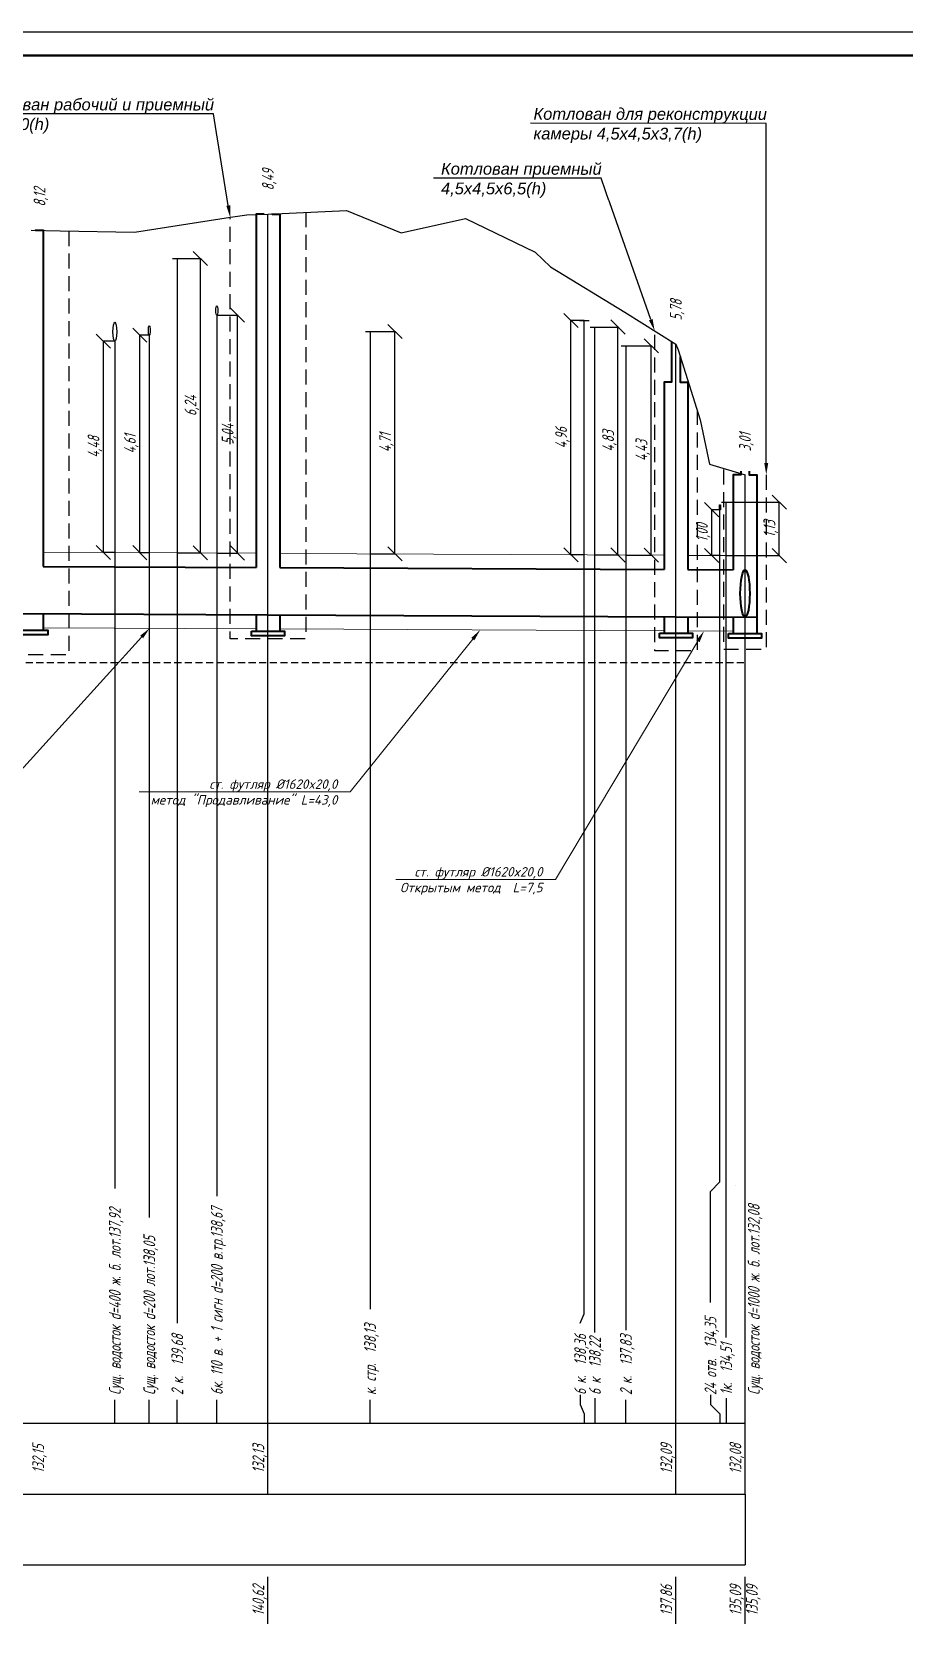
# Model space of a CAD drawing. Header units: millimetres. Extents: x -15 to 826, y 949 to 1543.
# Drawn here: x 411.5 to 596.4, y 1204.9 to 1543.2 of the extents above; entities that cross this region are included whole.
import ezdxf
from ezdxf import colors
from ezdxf.entities.mleader import LeaderData, LeaderLine
from ezdxf.enums import TextEntityAlignment as Align
from ezdxf.math import Vec2, Vec3

# ---------------------------------------------------------------- set-up
doc = ezdxf.new("R2010")
doc.units = ezdxf.units.MM
doc.header["$LTSCALE"] = 0.5
doc.linetypes.add('DASHED2', pattern=[9.525, 6.35, -3.175])
doc.linetypes.add('NATA', pattern=[4.5, 3, -1.5])
for name, color, linetype in [('_PSM_GEO_ZEM_BLACK', 7, 'Continuous'), ('_PSM_GEO_ZEM_BLACK_VERT_LINE', 7, 'Continuous'), ('_PSM_GEO_ZEM_BLACK_VERT_TABL', 7, 'Continuous'), ('_PSM_PERES_LINE', 7, 'Continuous'), ('_PSM_TABL_LINE', 7, 'Continuous'), ('_PSM_TABL_LINE_VERT', 7, 'Continuous'), ('_PSM_TABL_TXT_BLACK_ZEM', 7, 'Continuous'), ('_PSM_TABL_TXT_TRASSA_NIZ', 7, 'Continuous'), ('_PSM_TABL_TXT_TRASSA_ZAL', 7, 'Continuous'), ('_PSM_TRASSA_COLODEC', 7, 'Continuous'), ('_PSM_TRASSA_FUTLAR', 7, 'Continuous'), ('_PSM_VERT_DIM', 7, 'Continuous'), ('МГТ_ИГ_геология', 7, 'Continuous'), ('пр.водосток', 30, 'Continuous')]:
    doc.layers.add(name, color=color, linetype=linetype)
doc.layers.add('_ПОС1', color=6, linetype='Continuous', true_color=0xff00ff)
doc.layers.add('Формат - толстая линия', color=7, linetype='Continuous', lineweight=50)
doc.styles.add('2.5', font='isocpeui.ttf', dxfattribs={"height": 2.5})
doc.styles.add('psm_profil', font='isocpeur.ttf', dxfattribs={"width": 0.7, "oblique": 15, "height": 0.25})
doc.styles.add('psm_profil_dim', font='isocpeur.ttf', dxfattribs={"width": 0.7, "oblique": 15, "height": 2.5})
doc.styles.get("Standard").update_dxf_attribs({"font": 'isocpeur.ttf'})
doc.styles.add('Гост', font='isocpeui.ttf')
doc.dimstyles.new('psm_dim_profil_Y', dxfattribs={"dimtxt": 2.5, "dimasz": 3, "dimexe": 0.15, "dimexo": 0, "dimgap": 0.3, "dimtad": 1, "dimlfac": 0.1, "dimzin": 1, "dimtxsty": 'psm_profil_dim', "dimblk": 'OBLIQUE', "dimcen": 0.09, "dimadec": 0, "dimazin": 1, "dimtm": 1e-09, "dimtfac": 1, "dimtmove": 0, "dimatfit": 3, "dimfxl": 1.25, "dimarcsym": 2})

# ---------------------------------------------------------------- blocks, each defined once
blk = doc.blocks.new('_Oblique')
at = {"color": 0, "linetype": 'ByBlock', "lineweight": -2}
blk.add_line((-0.5, -0.5), (0.5, 0.5), dxfattribs=at)
blk = doc.blocks.new('*D30')
at = {"layer": '_PSM_VERT_DIM', "color": 0, "lineweight": -2, "transparency": 16777216}
for p, q in [((429.11, 1477.73), (426.53, 1477.73)), ((426.68, 1432.95), (426.68, 1477.73)), ((429.11, 1432.95), (426.53, 1432.95))]:
    blk.add_line(p, q, dxfattribs=at)
at = {"layer": 'Defpoints', "color": 0, "transparency": 16777216}
for p in [(426.68, 1477.73), (429.11, 1477.73), (429.11, 1432.95)]:
    blk.add_point(p, dxfattribs=at)
at = {"layer": '_PSM_VERT_DIM', "color": 0, "lineweight": -2, "transparency": 16777216, "xscale": 3, "yscale": 3, "zscale": 3}
for p, rotation in [((426.68, 1477.73), 90), ((426.68, 1432.95), 270)]:
    blk.add_blockref('_Oblique', p, dxfattribs=dict(at, rotation=rotation))
at = {"layer": '_PSM_VERT_DIM', "color": 0, "transparency": 16777216, "insert": (424.88, 1455.34), "char_height": 2.5, "attachment_point": 5, "rotation": 90, "style": 'psm_profil_dim'}
blk.add_mtext('4,48', dxfattribs=at)
blk = doc.blocks.new('*D31')
at = {"layer": '_PSM_VERT_DIM', "color": 0, "lineweight": -2, "transparency": 16777216}
for p, q in [((436.41, 1479), (434.25, 1479)), ((434.4, 1432.91), (434.4, 1479)), ((436.41, 1432.91), (434.25, 1432.91))]:
    blk.add_line(p, q, dxfattribs=at)
at = {"layer": 'Defpoints', "color": 0, "transparency": 16777216}
for p in [(434.4, 1479), (436.41, 1479), (436.41, 1432.91)]:
    blk.add_point(p, dxfattribs=at)
at = {"layer": '_PSM_VERT_DIM', "color": 0, "lineweight": -2, "transparency": 16777216, "xscale": 3, "yscale": 3, "zscale": 3}
for p, rotation in [((434.4, 1479), 90), ((434.4, 1432.91), 270)]:
    blk.add_blockref('_Oblique', p, dxfattribs=dict(at, rotation=rotation))
at = {"layer": '_PSM_VERT_DIM', "color": 0, "transparency": 16777216, "insert": (432.6, 1455.96), "char_height": 2.5, "attachment_point": 5, "rotation": 90, "style": 'psm_profil_dim'}
blk.add_mtext('4,61', dxfattribs=at)
blk = doc.blocks.new('*D32')
at = {"layer": '_PSM_VERT_DIM', "color": 0, "lineweight": -2, "transparency": 16777216}
for p, q in [((442.34, 1495.24), (447.39, 1495.24)), ((447.24, 1432.88), (447.24, 1495.24)), ((442.34, 1432.88), (447.39, 1432.88))]:
    blk.add_line(p, q, dxfattribs=at)
at = {"layer": 'Defpoints', "color": 0, "transparency": 16777216}
for p in [(442.34, 1495.24), (447.24, 1495.24), (442.34, 1432.88)]:
    blk.add_point(p, dxfattribs=at)
at = {"layer": '_PSM_VERT_DIM', "color": 0, "lineweight": -2, "transparency": 16777216, "xscale": 3, "yscale": 3, "zscale": 3}
for p, rotation in [((447.24, 1495.24), 90), ((447.24, 1432.88), 270)]:
    blk.add_blockref('_Oblique', p, dxfattribs=dict(at, rotation=rotation))
at = {"layer": '_PSM_VERT_DIM', "color": 0, "transparency": 16777216, "insert": (445.44, 1464.06), "char_height": 2.5, "attachment_point": 5, "rotation": 90, "style": 'psm_profil_dim'}
blk.add_mtext('6,24', dxfattribs=at)
blk = doc.blocks.new('*D33')
at = {"layer": '_PSM_VERT_DIM', "color": 0, "lineweight": -2, "transparency": 16777216}
for p, q in [((450.73, 1483.22), (455.26, 1483.22)), ((455.11, 1432.84), (455.11, 1483.22)), ((450.73, 1432.84), (455.26, 1432.84))]:
    blk.add_line(p, q, dxfattribs=at)
at = {"layer": 'Defpoints', "color": 0, "transparency": 16777216}
for p in [(450.73, 1483.22), (455.11, 1483.22), (450.73, 1432.84)]:
    blk.add_point(p, dxfattribs=at)
at = {"layer": '_PSM_VERT_DIM', "color": 0, "lineweight": -2, "transparency": 16777216, "xscale": 3, "yscale": 3, "zscale": 3}
for p, rotation in [((455.11, 1483.22), 90), ((455.11, 1432.84), 270)]:
    blk.add_blockref('_Oblique', p, dxfattribs=dict(at, rotation=rotation))
at = {"layer": '_PSM_VERT_DIM', "color": 0, "transparency": 16777216, "insert": (453.31, 1458.03), "char_height": 2.5, "attachment_point": 5, "rotation": 90, "style": 'psm_profil_dim'}
blk.add_mtext('5,04', dxfattribs=at)
blk = doc.blocks.new('*D34')
at = {"layer": '_PSM_VERT_DIM', "color": 0, "lineweight": -2, "transparency": 16777216}
for p, q in [((483.2, 1479.78), (488.63, 1479.78)), ((488.48, 1432.68), (488.48, 1479.78)), ((483.2, 1432.68), (488.63, 1432.68))]:
    blk.add_line(p, q, dxfattribs=at)
at = {"layer": 'Defpoints', "color": 0, "transparency": 16777216}
for p in [(483.2, 1479.78), (488.48, 1479.78), (483.2, 1432.68)]:
    blk.add_point(p, dxfattribs=at)
at = {"layer": '_PSM_VERT_DIM', "color": 0, "lineweight": -2, "transparency": 16777216, "xscale": 3, "yscale": 3, "zscale": 3}
for p, rotation in [((488.48, 1479.78), 90), ((488.48, 1432.68), 270)]:
    blk.add_blockref('_Oblique', p, dxfattribs=dict(at, rotation=rotation))
at = {"layer": '_PSM_VERT_DIM', "color": 0, "transparency": 16777216, "insert": (486.68, 1456.23), "char_height": 2.5, "attachment_point": 5, "rotation": 90, "style": 'psm_profil_dim'}
blk.add_mtext('4,71', dxfattribs=at)
blk = doc.blocks.new('*D35')
at = {"layer": '_PSM_VERT_DIM', "color": 0, "lineweight": -2, "transparency": 16777216}
for p, q in [((528.62, 1482.1), (525.63, 1482.1)), ((525.78, 1432.45), (525.78, 1482.1)), ((528.62, 1432.45), (525.63, 1432.45))]:
    blk.add_line(p, q, dxfattribs=at)
at = {"layer": 'Defpoints', "color": 0, "transparency": 16777216}
for p in [(525.78, 1482.1), (528.62, 1482.1), (528.62, 1432.45)]:
    blk.add_point(p, dxfattribs=at)
at = {"layer": '_PSM_VERT_DIM', "color": 0, "lineweight": -2, "transparency": 16777216, "xscale": 3, "yscale": 3, "zscale": 3}
for p, rotation in [((525.78, 1482.1), 90), ((525.78, 1432.45), 270)]:
    blk.add_blockref('_Oblique', p, dxfattribs=dict(at, rotation=rotation))
at = {"layer": '_PSM_VERT_DIM', "color": 0, "transparency": 16777216, "insert": (523.98, 1457.27), "char_height": 2.5, "attachment_point": 5, "rotation": 90, "style": 'psm_profil_dim'}
blk.add_mtext('4,96', dxfattribs=at)
blk = doc.blocks.new('*D36')
at = {"layer": '_PSM_VERT_DIM', "color": 0, "lineweight": -2, "transparency": 16777216}
for p, q in [((530.87, 1480.73), (535.9, 1480.73)), ((535.75, 1432.44), (535.75, 1480.73)), ((530.87, 1432.44), (535.9, 1432.44))]:
    blk.add_line(p, q, dxfattribs=at)
at = {"layer": 'Defpoints', "color": 0, "transparency": 16777216}
for p in [(530.87, 1480.73), (535.75, 1480.73), (530.87, 1432.44)]:
    blk.add_point(p, dxfattribs=at)
at = {"layer": '_PSM_VERT_DIM', "color": 0, "lineweight": -2, "transparency": 16777216, "xscale": 3, "yscale": 3, "zscale": 3}
for p, rotation in [((535.75, 1480.73), 90), ((535.75, 1432.44), 270)]:
    blk.add_blockref('_Oblique', p, dxfattribs=dict(at, rotation=rotation))
at = {"layer": '_PSM_VERT_DIM', "color": 0, "transparency": 16777216, "insert": (533.95, 1456.58), "char_height": 2.5, "attachment_point": 5, "rotation": 90, "style": 'psm_profil_dim'}
blk.add_mtext('4,83', dxfattribs=at)
blk = doc.blocks.new('*D37')
at = {"layer": '_PSM_VERT_DIM', "color": 0, "lineweight": -2, "transparency": 16777216}
for p, q in [((537.44, 1476.74), (542.96, 1476.74)), ((542.81, 1432.41), (542.81, 1476.74)), ((537.44, 1432.41), (542.96, 1432.41))]:
    blk.add_line(p, q, dxfattribs=at)
at = {"layer": 'Defpoints', "color": 0, "transparency": 16777216}
for p in [(537.44, 1476.74), (542.81, 1476.74), (537.44, 1432.41)]:
    blk.add_point(p, dxfattribs=at)
at = {"layer": '_PSM_VERT_DIM', "color": 0, "lineweight": -2, "transparency": 16777216, "xscale": 3, "yscale": 3, "zscale": 3}
for p, rotation in [((542.81, 1476.74), 90), ((542.81, 1432.41), 270)]:
    blk.add_blockref('_Oblique', p, dxfattribs=dict(at, rotation=rotation))
at = {"layer": '_PSM_VERT_DIM', "color": 0, "transparency": 16777216, "insert": (541.01, 1454.57), "char_height": 2.5, "attachment_point": 5, "rotation": 90, "style": 'psm_profil_dim'}
blk.add_mtext('4,43', dxfattribs=at)
blk = doc.blocks.new('*D38')
at = {"layer": '_PSM_VERT_DIM', "color": 0, "lineweight": -2, "transparency": 16777216}
for p, q in [((557.37, 1442.03), (555.47, 1442.03)), ((555.62, 1432.31), (555.62, 1442.03)), ((557.37, 1432.31), (555.47, 1432.31))]:
    blk.add_line(p, q, dxfattribs=at)
at = {"layer": 'Defpoints', "color": 0, "transparency": 16777216}
for p in [(555.62, 1442.03), (557.37, 1442.03), (557.37, 1432.31)]:
    blk.add_point(p, dxfattribs=at)
at = {"layer": '_PSM_VERT_DIM', "color": 0, "lineweight": -2, "transparency": 16777216, "xscale": 3, "yscale": 3, "zscale": 3}
for p, rotation in [((555.62, 1442.03), 90), ((555.62, 1432.31), 270)]:
    blk.add_blockref('_Oblique', p, dxfattribs=dict(at, rotation=rotation))
at = {"layer": '_PSM_VERT_DIM', "color": 0, "transparency": 16777216, "insert": (553.82, 1437.17), "char_height": 2.5, "attachment_point": 5, "rotation": 90, "style": 'psm_profil_dim'}
blk.add_mtext('1,00', dxfattribs=at)
blk = doc.blocks.new('*D39')
at = {"layer": '_PSM_VERT_DIM', "color": 0, "lineweight": -2, "transparency": 16777216}
for p, q in [((558.68, 1443.62), (570.09, 1443.62)), ((569.94, 1432.3), (569.94, 1443.62)), ((558.68, 1432.3), (570.09, 1432.3))]:
    blk.add_line(p, q, dxfattribs=at)
at = {"layer": 'Defpoints', "color": 0, "transparency": 16777216}
for p in [(558.68, 1443.62), (569.94, 1443.62), (558.68, 1432.3)]:
    blk.add_point(p, dxfattribs=at)
at = {"layer": '_PSM_VERT_DIM', "color": 0, "lineweight": -2, "transparency": 16777216, "xscale": 3, "yscale": 3, "zscale": 3}
for p, rotation in [((569.94, 1443.62), 90), ((569.94, 1432.3), 270)]:
    blk.add_blockref('_Oblique', p, dxfattribs=dict(at, rotation=rotation))
at = {"layer": '_PSM_VERT_DIM', "color": 0, "transparency": 16777216, "insert": (568.14, 1437.96), "char_height": 2.5, "attachment_point": 5, "rotation": 90, "style": 'psm_profil_dim'}
blk.add_mtext('1,13', dxfattribs=at)
blk = doc.blocks.new('*U51')
at = {"color": 0, "linetype": 'ByBlock', "lineweight": -2}
blk.add_lwpolyline([(0, 594), (841, 594), (841, 0), (0, 0)], close=True, dxfattribs=at)
at = {"layer": 'Формат - толстая линия'}
blk.add_lwpolyline([(20, 589), (836, 589), (836, 5), (20, 5)], close=True, dxfattribs=at)
at = {"color": 0, "linetype": 'ByBlock', "lineweight": -2, "ltscale": 100, "style": '2.5'}
blk.add_attdef('ФОРМАТ', (791, 1.5), '', height=2.5, dxfattribs=at)

msp = doc.modelspace()

# ---------------------------------------------------------------- linework, layer by layer
at = {"layer": '_PSM_GEO_ZEM_BLACK', "color": 7, "lineweight": 30}
msp.add_lwpolyline([(411.39, 1501.249), (417.539, 1501.069), (433.242, 1500.827), (453.597, 1503.989), (457.108, 1504.466), (461.555, 1504.666), (478.225, 1505.435), (489.806, 1500.656), (503.419, 1503.7), (518.165, 1496.575), (521.442, 1493.446), (537.19, 1483.899), (548.03, 1477.115), (548.489, 1475.883), (553.197, 1461.068), (555.178, 1451.703), (562.68, 1449.389), (562.68, 1449.389)], dxfattribs=at)
at = {"layer": '_PSM_GEO_ZEM_BLACK_VERT_LINE', "color": 7}
for p, q in [((461.555, 1248.489), (461.555, 1504.666)), ((548.03, 1248.489), (548.03, 1477.115)), ((562.68, 1248.489), (562.68, 1449.389)), ((562.68, 1248.489), (562.68, 1449.389))]:
    msp.add_line(p, q, dxfattribs=at)
at = {"layer": '_PSM_GEO_ZEM_BLACK_VERT_TABL', "color": 7}
for p, q in [((461.555, 1233.489), (461.555, 1248.489)), ((548.03, 1233.489), (548.03, 1248.489)), ((562.68, 1233.489), (562.68, 1248.489)), ((461.555, 1205.989), (461.555, 1215.989)), ((548.03, 1205.989), (548.03, 1215.989)), ((562.68, 1205.989), (562.68, 1215.989))]:
    msp.add_line(p, q, dxfattribs=at)
at = {"layer": '_PSM_PERES_LINE', "color": 7}
for p, q in [((442.344, 1495.241), (442.344, 1269.672)), ((450.731, 1483.221), (450.731, 1296.622)), ((528.616, 1271.672), (528.616, 1482.097)), ((436.412, 1479.003), (436.412, 1292.072)), ((483.203, 1479.781), (483.203, 1272.647)), ((530.875, 1267.722), (530.875, 1480.728)), ((429.112, 1477.73), (429.112, 1298.197)), ((537.439, 1476.743), (537.439, 1268.247)), ((557.369, 1299.621), (557.369, 1442.027)), ((558.676, 1266.672), (558.676, 1443.624)), ((555.355, 1297.621), (557.369, 1299.621)), ((555.355, 1274.047), (555.355, 1297.621)), ((560.755, 1298.897), (560.755, 1298.897)), ((527.743, 1269.672), (528.616, 1271.672)), ((527.743, 1269.672), (527.743, 1269.672)), ((429.112, 1248.489), (429.112, 1253.489)), ((436.412, 1248.489), (436.412, 1253.489)), ((442.344, 1248.489), (442.344, 1253.489)), ((450.731, 1248.489), (450.731, 1253.489)), ((483.203, 1248.489), (483.203, 1253.489)), ((527.743, 1254.489), (527.743, 1252.489)), ((527.743, 1252.489), (528.616, 1250.489)), ((530.875, 1253.78), (530.875, 1248.489)), ((537.439, 1248.489), (537.439, 1253.489)), ((555.355, 1254.489), (555.355, 1252.489)), ((555.355, 1252.489), (557.369, 1250.489)), ((558.676, 1253.78), (558.676, 1248.489)), ((528.616, 1250.489), (528.616, 1248.489)), ((557.369, 1250.489), (557.369, 1248.489))]:
    msp.add_line(p, q, dxfattribs=at)
at = {"layer": '_PSM_PERES_LINE', "color": 7, "lineweight": 30}
for points in [[(441.344, 1495.241), (443.344, 1495.241)], [(527.616, 1482.097), (529.616, 1482.097)], [(482.203, 1479.781), (484.203, 1479.781)], [(529.875, 1480.728), (531.875, 1480.728)], [(536.439, 1476.743), (538.439, 1476.743)], [(557.676, 1443.624), (559.676, 1443.624)]]:
    msp.add_lwpolyline(points, dxfattribs=at)
msp.add_lwpolyline([(557.269, 1443.027), (557.469, 1443.027), (557.469, 1442.027), (557.269, 1442.027)], close=True, dxfattribs=at)
for centre, major_axis in [((450.731, 1484.221), (0, 1)), ((429.112, 1479.73), (0, 2)), ((436.412, 1480.003), (0, 1))]:
    msp.add_ellipse(centre, major_axis=major_axis, ratio=0.2, dxfattribs=at)
at = {"layer": '_PSM_TABL_LINE', "color": 7}
for p, q in [((72.223, 1248.489), (562.68, 1248.489)), ((72.223, 1233.489), (562.68, 1233.489)), ((72.223, 1218.489), (562.68, 1218.489))]:
    msp.add_line(p, q, dxfattribs=at)
at = {"layer": '_PSM_TABL_LINE_VERT', "color": 7}
msp.add_line((562.68, 1233.489), (562.68, 1218.489), dxfattribs=at)
at = {"layer": '_PSM_TRASSA_COLODEC', "color": 30, "lineweight": 40, "true_color": 0xff7f00}
for points in [[(460.655, 1504.554), (460.655, 1504.666), (459.055, 1504.666), (459.055, 1429.798)], [(462.455, 1504.781), (462.455, 1504.666), (464.055, 1504.666), (464.055, 1429.773)], [(412.29, 1501.176), (412.29, 1501.249), (413.89, 1501.249), (413.89, 1430.024)], [(547.13, 1477.678), (547.13, 1469.075), (545.53, 1469.075), (545.53, 1429.366)], [(548.93, 1474.495), (548.93, 1469.075), (550.53, 1469.075), (550.53, 1429.341)], [(561.78, 1450.16), (561.78, 1449.389), (560.18, 1449.389), (560.18, 1429.293)], [(563.58, 1450.16), (563.58, 1449.389), (565.18, 1449.389), (565.18, 1415.78)], [(413.89, 1430.024), (459.055, 1429.798)], [(464.055, 1429.773), (545.53, 1429.366)], [(550.53, 1429.341), (560.18, 1429.293)], [(562.621, 1429.281), (562.68, 1429.28)], [(408.89, 1420.049), (461.555, 1419.786), (548.03, 1419.354), (565.18, 1419.268)], [(413.89, 1420.024), (413.89, 1416.537)], [(459.055, 1419.798), (459.055, 1416.286)], [(464.055, 1419.773), (464.055, 1416.286)], [(545.53, 1419.366), (545.53, 1415.854)], [(550.53, 1419.341), (550.53, 1415.854)], [(560.18, 1419.293), (560.18, 1415.78)], [(408.89, 1416.537), (413.89, 1416.537)], [(459.055, 1416.286), (464.055, 1416.286)], [(545.53, 1415.854), (550.53, 1415.854)]]:
    msp.add_lwpolyline(points, dxfattribs=at)
for points in [[(407.89, 1416.537), (414.89, 1416.537), (414.89, 1415.537), (407.89, 1415.537)], [(458.055, 1416.286), (465.055, 1416.286), (465.055, 1415.286), (458.055, 1415.286)], [(544.53, 1415.854), (551.53, 1415.854), (551.53, 1414.854), (544.53, 1414.854)], [(559.18, 1415.78), (566.18, 1415.78), (566.18, 1414.78), (559.18, 1414.78)]]:
    msp.add_lwpolyline(points, close=True, dxfattribs=at)
at = {"layer": '_PSM_TRASSA_COLODEC', "color": 5}
msp.add_lwpolyline([(560.18, 1415.78), (565.18, 1415.78)], dxfattribs=at)
at = {"layer": '_PSM_TRASSA_COLODEC', "color": 30, "lineweight": 40, "true_color": 0xff7f00}
msp.add_ellipse((562.68, 1424.289), major_axis=(0, 5), ratio=0.2, dxfattribs=at)
at = {"layer": '_PSM_TRASSA_FUTLAR', "color": 7, "lineweight": 9}
for points in [[(413.89, 1430.024), (413.89, 1433.024), (459.055, 1432.798), (459.055, 1429.798)], [(464.055, 1429.773), (464.055, 1432.773), (545.53, 1432.366), (545.53, 1429.366)], [(550.53, 1429.341), (550.53, 1432.341), (560.18, 1432.293), (560.18, 1429.293)], [(459.055, 1419.798), (459.055, 1416.798), (413.89, 1417.024), (413.89, 1420.024)], [(545.53, 1419.366), (545.53, 1416.366), (464.055, 1416.773), (464.055, 1419.773)], [(560.18, 1419.293), (560.18, 1416.293), (550.53, 1416.341), (550.53, 1419.341)]]:
    msp.add_lwpolyline(points, dxfattribs=at)
at = {"layer": '_ПОС1', "color": 6, "linetype": 'DASHED2', "lineweight": 30, "true_color": 0xf50aed, "transparency": 33554687, "flags": 128}
for points in [[(469.555, 1505.035), (469.555, 1414.666), (453.555, 1414.666), (453.555, 1503.982)], [(419.39, 1501.041), (419.39, 1411.249), (403.39, 1411.249), (403.39, 1501.41)], [(552.53, 1463.168), (552.53, 1412.115), (543.53, 1412.115), (543.53, 1479.931)]]:
    msp.add_lwpolyline(points, dxfattribs=at)
at = {"layer": 'МГТ_ИГ_геология', "color": 5, "linetype": 'NATA', "lineweight": 30}
msp.add_line((128.957, 1409.626), (562.68, 1409.626), dxfattribs=at)

# ---------------------------------------------------------------- block references
msp.add_blockref('*U51', (-15.348, 949.236))

# ---------------------------------------------------------------- texts
at = {"layer": '_PSM_PERES_LINE', "color": 7, "style": 'psm_profil', "oblique": 15, "width": 0.7}
for s, p in [('Сущ. водосток d=400 ж. б. лот.137,92', (429.112, 1254.489)), ('6к. 110 в. + 1 сигн d=200 в.тр.138,67', (450.731, 1254.489)), ('Сущ. водосток d=200 лот.138,05', (436.412, 1254.489)), ('к. стр.  138,13', (483.203, 1254.489)), ('24 отв.  134,35', (555.355, 1254.489)), ('2 к.  139,68', (442.344, 1254.489)), ('6 к.  138,36', (527.743, 1254.489)), ('6 к  138,22', (530.875, 1254.489)), ('2 к.  137,83', (537.439, 1254.489)), ('1к.  134,51', (558.676, 1254.489))]:
    msp.add_text(s, height=2.5, rotation=90, dxfattribs=at).set_placement(p, align=Align.MIDDLE_LEFT)
at = {"layer": '_PSM_TABL_TXT_BLACK_ZEM', "color": 7, "style": 'psm_profil', "oblique": 15, "width": 0.7}
for s, p in [('140,62', (459.805, 1210.989)), ('137,86', (546.28, 1210.989)), ('135,09', (560.93, 1210.989)), ('135,09', (560.93, 1210.989)), ('135,09', (564.43, 1210.989))]:
    msp.add_text(s, height=2.5, rotation=90, dxfattribs=at).set_placement(p, align=Align.MIDDLE)
at = {"layer": '_PSM_TABL_TXT_TRASSA_NIZ', "color": 5, "style": 'psm_profil', "oblique": 15, "width": 0.7}
for s, p in [('132,15', (413.14, 1240.989)), ('132,13', (459.805, 1240.989)), ('132,09', (546.28, 1240.989)), ('132,08', (560.93, 1240.989))]:
    msp.add_text(s, height=2.5, rotation=90, dxfattribs=at).set_placement(p, align=Align.MIDDLE)
at = {"layer": '_PSM_TABL_TXT_TRASSA_ZAL', "color": 5, "style": 'psm_profil', "oblique": 15, "width": 0.7}
for s, p in [('8,49', (461.555, 1509.666)), ('8,12', (413.14, 1506.249)), ('5,78', (548.03, 1482.115)), ('3,01', (562.68, 1454.389))]:
    msp.add_text(s, height=2.5, rotation=90, dxfattribs=at).set_placement(p, align=Align.MIDDLE_LEFT)
at = {"layer": '_PSM_TRASSA_COLODEC', "color": 30, "lineweight": 40, "true_color": 0xff7f00, "style": 'psm_profil', "oblique": 15, "width": 0.7}
msp.add_text('Сущ. водосток d=1000 ж. б. лот.132,08', height=2.5, rotation=90, dxfattribs=at).set_placement((564.538, 1254.489), align=Align.MIDDLE_LEFT)

# ---------------------------------------------------------------- dimensions: what is measured, and where the dimension line sits
at = {"layer": '_PSM_VERT_DIM'}
for p1, p2, distance, picture, middle in [((442.344, 1432.882), (442.344, 1495.241), -4.898, '*D32', (445.442, 1464.061)), ((450.731, 1432.84), (450.731, 1483.221), -4.382, '*D33', (453.313, 1458.03)), ((528.616, 1432.451), (528.616, 1482.097), 2.837, '*D35', (523.979, 1457.274)), ((530.875, 1432.439), (530.875, 1480.728), -4.88, '*D36', (533.955, 1456.584)), ((429.112, 1432.948), (429.112, 1477.73), 2.436, '*D30', (424.876, 1455.339)), ((436.412, 1432.912), (436.412, 1479.003), 2.011, '*D31', (432.602, 1455.957)), ((483.203, 1432.678), (483.203, 1479.781), -5.272, '*D34', (486.676, 1456.229)), ((537.439, 1432.407), (537.439, 1476.743), -5.37, '*D37', (541.009, 1454.575)), ((558.676, 1432.3), (558.676, 1443.624), -11.265, '*D39', (568.141, 1437.962))]:
    dim = msp.add_aligned_dim(p1=p1, p2=p2, distance=distance, dimstyle='psm_dim_profil_Y', dxfattribs=at)
    dim.commit()
    dim.dimension.update_dxf_attribs({"geometry": picture, "text_midpoint": middle})
dim = msp.add_aligned_dim(p1=(557.369, 1432.307), p2=(557.369, 1442.027), distance=1.752, text='1,00', dimstyle='psm_dim_profil_Y', dxfattribs=at)
dim.commit()
dim.dimension.update_dxf_attribs({"geometry": '*D38', "text_midpoint": (553.817, 1437.167)})

# ---------------------------------------------------------------- leaders
at = {"layer": 'пр.водосток', "color": 0, "linetype": 'Continuous'}
ml = msp.add_multileader_mtext('Standard', dxfattribs=at)
ml.set_content('ст. футляр %%C1620x20,0\\Pметод "Продавливание" L=25,0', style='Гост')
ml.set_leader_properties(lineweight=15)
ml.build(insert=Vec2(0, 0))
ml.multileader.update_dxf_attribs({"text_left_attachment_type": 6, "text_right_attachment_type": 6, "dogleg_length": 0.36, "arrow_head_size": 2.5})
ctx = ml.context
ctx.base_point, ctx.char_height, ctx.arrow_head_size, ctx.plane_origin = Vec3(359.81, 1382.295), 2, 2.5, Vec3(338.349, 1370.433)
ctx.left_attachment, ctx.right_attachment, ctx.text_align_type = 6, 6, 2
notes = []
notes.append((ctx, [(1, (1, 1, 0), (405.056, 1382.295), (-1, 0), 0.72, [(0, [(436.472, 1416.911)], 0, [])])]))
ctx.mtext.insert, ctx.mtext.width, ctx.mtext.alignment, ctx.mtext.flow_direction = Vec3(402.336, 1384.895), 50.76481, 3, 5
ml = msp.add_multileader_mtext('Standard', dxfattribs=at)
ml.set_content('ст. футляр %%C1620x20,0\\Pметод "Продавливание" L=43,0', style='Гост')
ml.set_leader_properties(lineweight=15)
ml.build(insert=Vec2(0, 0))
ml.multileader.update_dxf_attribs({"text_left_attachment_type": 6, "text_right_attachment_type": 6, "dogleg_length": 0.36, "arrow_head_size": 2.5})
ctx = ml.context
ctx.base_point, ctx.char_height, ctx.arrow_head_size, ctx.plane_origin = Vec3(433.542, 1382.295), 2, 2.5, Vec3(412.287, 1370.433)
ctx.left_attachment, ctx.right_attachment, ctx.text_align_type = 6, 6, 2
notes.append((ctx, [(1, (1, 1, 0), (478.994, 1382.295), (-1, 0), 0.72, [(0, [(506.55, 1416.561)], 0, [])])]))
ctx.mtext.insert, ctx.mtext.width, ctx.mtext.alignment, ctx.mtext.flow_direction = Vec3(476.274, 1384.895), 50.76481, 3, 5
ml = msp.add_multileader_mtext('Standard', dxfattribs=at)
ml.set_content('ст. футляр %%C1620x20,0\\PОткрытым метод  L=7,5', style='Гост')
ml.set_leader_properties(lineweight=15)
ml.build(insert=Vec2(0, 0))
ml.multileader.update_dxf_attribs({"text_left_attachment_type": 6, "text_right_attachment_type": 6, "dogleg_length": 0.36, "arrow_head_size": 2.5})
ctx = ml.context
ctx.base_point, ctx.char_height, ctx.arrow_head_size, ctx.plane_origin = Vec3(486.551, 1363.717), 2, 2.5, Vec3(455.774, 1351.854)
ctx.left_attachment, ctx.right_attachment, ctx.text_align_type = 6, 6, 2
notes.append((ctx, [(1, (1, 1, 0), (522.481, 1363.717), (-1, 0), 0.72, [(0, [(553.988, 1416.324)], 0, [])])]))
ctx.mtext.insert, ctx.mtext.width, ctx.mtext.alignment, ctx.mtext.flow_direction = Vec3(519.761, 1366.317), 50.76481, 3, 5
for ctx, leaders in notes:
    for number, flags, end, landing, length, lines in leaders:
        leader = LeaderData()
        leader.index, (leader.has_last_leader_line, leader.has_dogleg_vector, leader.attachment_direction) = number, flags
        leader.last_leader_point, leader.dogleg_vector, leader.dogleg_length = Vec3(end), Vec3(landing), length
        for number, points, colour, breaks in lines:
            line = LeaderLine()
            line.index, line.vertices, line.color, line.breaks = number, Vec3.list(points), colors.encode_raw_color(colour), breaks
            leader.lines.append(line)
        ctx.leaders.append(leader)

# ---------------------------------------------------------------- next in the draw order: leaders
at = {"layer": '_ПОС1', "color": 6, "lineweight": 18, "true_color": 0xf50aed, "transparency": 33554687}
ml = msp.add_multileader_mtext('Standard', dxfattribs=at)
ml.set_content('{\\fArial|b0|i1|c204|p34;\\C256;\\c16711935;Котлован рабочий и приемный \\P5х8х9,0(h) }', color=5)
ml.set_leader_properties()
ml.build(insert=Vec2(0, 0))
ml.multileader.update_dxf_attribs({"text_left_attachment_type": 6, "text_right_attachment_type": 6, "dogleg_length": 0, "arrow_head_size": 2.5})
ctx = ml.context
ctx.base_point, ctx.char_height, ctx.arrow_head_size, ctx.landing_gap_size, ctx.plane_origin, ctx.plane_x_axis, ctx.plane_y_axis = Vec3(398.726, 1525.903), 2.5, 2.5, 0, Vec3(544.57, 1453.662), Vec3(0.9999997, -0.0007707), Vec3(0.0007707, 0.9999997)
ctx.left_attachment, ctx.right_attachment = 6, 6
notes = []
notes.append((ctx, [(1, (1, 1, 0), (450.006, 1525.863), (-0.9999997, 0.0007707), 0, [(0, [(453.555, 1503.982)], 0, [])])]))
ctx.mtext.insert, ctx.mtext.text_direction, ctx.mtext.rotation, ctx.mtext.flow_direction = Vec3(398.728, 1529.138), Vec3(0.9999997, -0.0007707), 6.2824146, 5
ctx.mtext.has_bg_fill, ctx.mtext.bg_color, ctx.mtext.bg_scale_factor, ctx.mtext.bg_transparency, ctx.mtext.use_window_bg_color = 1, -1023410167, 1.5, 0, 1
ml = msp.add_multileader_mtext('Standard', dxfattribs=at)
ml.set_content('{\\fArial|b0|i1|c204|p34;\\C256;\\c16711935;Котлован приемный \\P4,5х4,5х6,5(h) }', color=5)
ml.set_leader_properties()
ml.build(insert=Vec2(0, 0))
ml.multileader.update_dxf_attribs({"text_left_attachment_type": 6, "text_right_attachment_type": 6, "dogleg_length": 0, "arrow_head_size": 2.5})
ctx = ml.context
ctx.base_point, ctx.char_height, ctx.arrow_head_size, ctx.landing_gap_size, ctx.plane_origin, ctx.plane_x_axis, ctx.plane_y_axis = Vec3(498.244, 1512.273), 2.5, 2.5, 0, Vec3(623.627, 1447.538), Vec3(0.9999997, -0.0007707), Vec3(0.0007707, 0.9999997)
ctx.left_attachment, ctx.right_attachment = 6, 6
notes.append((ctx, [(1, (1, 1, 0), (532.157, 1512.247), (-0.9999997, 0.0007707), 0, [(0, [(543.53, 1479.931)], 0, [])])]))
ctx.mtext.insert, ctx.mtext.text_direction, ctx.mtext.rotation, ctx.mtext.flow_direction = Vec3(498.246, 1515.508), Vec3(0.9999997, -0.0007707), 6.2824146, 5
ctx.mtext.has_bg_fill, ctx.mtext.bg_color, ctx.mtext.bg_scale_factor, ctx.mtext.bg_transparency, ctx.mtext.use_window_bg_color = 1, -1023410167, 1.5, 0, 1
for ctx, leaders in notes:
    for number, flags, end, landing, length, lines in leaders:
        leader = LeaderData()
        leader.index, (leader.has_last_leader_line, leader.has_dogleg_vector, leader.attachment_direction) = number, flags
        leader.last_leader_point, leader.dogleg_vector, leader.dogleg_length = Vec3(end), Vec3(landing), length
        for number, points, colour, breaks in lines:
            line = LeaderLine()
            line.index, line.vertices, line.color, line.breaks = number, Vec3.list(points), colors.encode_raw_color(colour), breaks
            leader.lines.append(line)
        ctx.leaders.append(leader)

# ---------------------------------------------------------------- next in the draw order: leaders
ml = msp.add_multileader_mtext('Standard', dxfattribs=at)
ml.set_content('{\\fArial|b0|i1|c204|p34;\\C256;\\c16711935;Котлован для реконструкции\\Pкамеры 4,5х4,5х3,7(h) }', color=5)
ml.set_leader_properties()
ml.build(insert=Vec2(0, 0))
ml.multileader.update_dxf_attribs({"text_left_attachment_type": 6, "text_right_attachment_type": 6, "dogleg_length": 0, "arrow_head_size": 2.5})
ctx = ml.context
ctx.base_point, ctx.char_height, ctx.arrow_head_size, ctx.landing_gap_size, ctx.plane_origin, ctx.plane_x_axis, ctx.plane_y_axis = Vec3(517.841, 1523.896), 2.5, 2.5, 0, Vec3(658.656, 1459.148), Vec3(0.9999997, -0.0007707), Vec3(0.0007707, 0.9999997)
ctx.left_attachment, ctx.right_attachment = 6, 6
notes = []
notes.append((ctx, [(1, (1, 1, 0), (567.186, 1523.858), (-0.9999997, 0.0007707), 0, [(0, [(567.18, 1449.389)], 0, [])])]))
ctx.mtext.insert, ctx.mtext.text_direction, ctx.mtext.rotation, ctx.mtext.flow_direction = Vec3(517.843, 1527.131), Vec3(0.9999997, -0.0007707), 6.2824146, 5
ctx.mtext.has_bg_fill, ctx.mtext.bg_color, ctx.mtext.bg_scale_factor, ctx.mtext.bg_transparency, ctx.mtext.use_window_bg_color = 1, -1023410167, 1.5, 0, 1
for ctx, leaders in notes:
    for number, flags, end, landing, length, lines in leaders:
        leader = LeaderData()
        leader.index, (leader.has_last_leader_line, leader.has_dogleg_vector, leader.attachment_direction) = number, flags
        leader.last_leader_point, leader.dogleg_vector, leader.dogleg_length = Vec3(end), Vec3(landing), length
        for number, points, colour, breaks in lines:
            line = LeaderLine()
            line.index, line.vertices, line.color, line.breaks = number, Vec3.list(points), colors.encode_raw_color(colour), breaks
            leader.lines.append(line)
        ctx.leaders.append(leader)

# ---------------------------------------------------------------- next in the draw order: linework, layer by layer
at = {"layer": '_ПОС1', "color": 6, "linetype": 'DASHED2', "lineweight": 30, "true_color": 0xf50aed, "transparency": 33554687, "flags": 128}
msp.add_lwpolyline([(567.18, 1449.389), (567.18, 1412.389), (558.18, 1412.389), (558.18, 1450.777)], dxfattribs=at)

doc.saveas('drawing.dxf')
